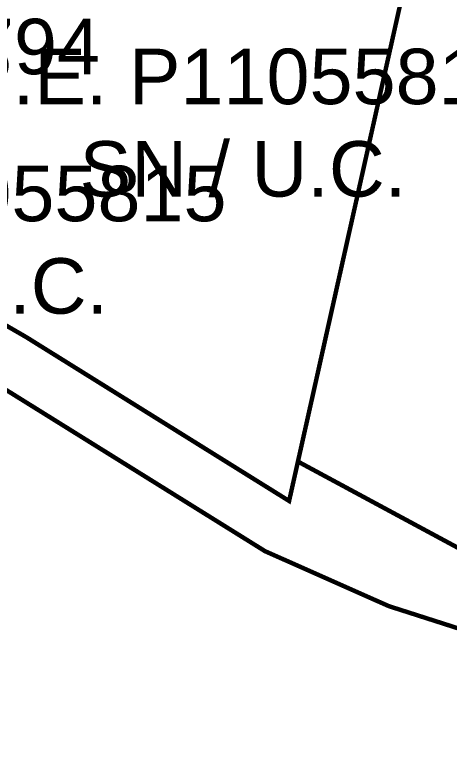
# Model space of a CAD drawing. Header units: metres. Extents: x 561401 to 594056, y 8460144 to 8508504.
# Drawn here: x 587001.53 to 587021.15, y 8500597.89 to 8500630.97 of the extents above; entities that cross this region are included whole.
import ezdxf

# ---------------------------------------------------------------- set-up
doc = ezdxf.new("R2010")
doc.units = ezdxf.units.M
for name, color, linetype in [('1.2. AFECTADOS BASE GRAFICA SUNARP', 150, 'Continuous'), ('1.2. BASE GRAFICA GORE', 76, 'Continuous'), ('1.2. BASE GRAFICA SUNARP', 150, 'Continuous'), ('1.3 ETIQUETA P.E. Y U.C.', 1, 'Continuous')]:
    doc.layers.add(name, color=color, linetype=linetype)
doc.styles.add('Arial', font='arial.ttf', dxfattribs={"height": 1})

msp = doc.modelspace()

# ---------------------------------------------------------------- linework, layer by layer
at = {"layer": '1.2. AFECTADOS BASE GRAFICA SUNARP', "color": 64, "linetype": 'Continuous', "lineweight": -3, "const_width": 0.2}
for points in [[(587023.446, 8500605.904), (587014.318, 8500610.819), (587013.92, 8500609.043), (587002.042, 8500616.438), (587000.813, 8500617.147), (586992.27, 8500622.012), (586992.27, 8500622.012), (586983.998, 8500620.534), (586982.598, 8500627.978), (586980.708, 8500636.567), (587130.772, 8500664.521)], [(587030.01, 8500545.657), (586999.166, 8500540.229), (586995.298, 8500560.661), (586991.536, 8500580.651), (586989.675, 8500590.473), (586984.437, 8500618.072), (586991.826, 8500619.388), (587000.79, 8500614.271), (587012.831, 8500606.78), (587018.422, 8500604.3), (587029.637, 8500600.71)]]:
    msp.add_lwpolyline(points, dxfattribs=at)
at = {"layer": '1.2. BASE GRAFICA GORE', "color": 64, "linetype": 'Continuous', "lineweight": -3, "const_width": 0.2}
msp.add_lwpolyline([(587130.772, 8500664.521), (586980.708, 8500636.567), (586982.598, 8500627.978), (586981.898, 8500631.698), (587000.941, 8500635.244), (587020.606, 8500638.898), (587014.318, 8500610.819), (587023.446, 8500605.904)], dxfattribs=at)
at = {"layer": '1.2. BASE GRAFICA SUNARP', "color": 64, "linetype": 'Continuous', "lineweight": -3, "const_width": 0.2}
for points in [[(587020.606, 8500638.898), (587000.941, 8500635.244), (587000.862, 8500623.548), (587000.813, 8500617.147), (587002.042, 8500616.438), (587013.92, 8500609.043), (587020.606, 8500638.898)], [(586991.826, 8500619.388), (586984.437, 8500618.072), (586989.675, 8500590.473), (587010.03, 8500594.153), (587011.837, 8500584.317), (586991.536, 8500580.651), (586995.298, 8500560.661), (587030.01, 8500545.657), (587027.44, 8500566.141), (587047.211, 8500569.172), (587044.048, 8500594.372), (587029.637, 8500600.71), (587018.422, 8500604.3), (587012.831, 8500606.78), (587000.79, 8500614.271), (586991.826, 8500619.388)]]:
    msp.add_lwpolyline(points, close=True, dxfattribs=at)

# ---------------------------------------------------------------- texts
at = {"layer": '1.3 ETIQUETA P.E. Y U.C.', "color": 1, "char_height": 2.5, "attachment_point": 5, "style": 'Arial'}
for s, insert in [('P.E. P11032794\\PSN / U.C.', (586992.669, 8500627.432)), ('P.E. P11055816\\PSN / U.C.', (587011.834, 8500626.082)), ('P.E. P11055815\\PSN / U.C.', (586998.377, 8500620.804))]:
    msp.add_mtext(s, dxfattribs=dict(at, insert=insert))

doc.saveas('drawing.dxf')
